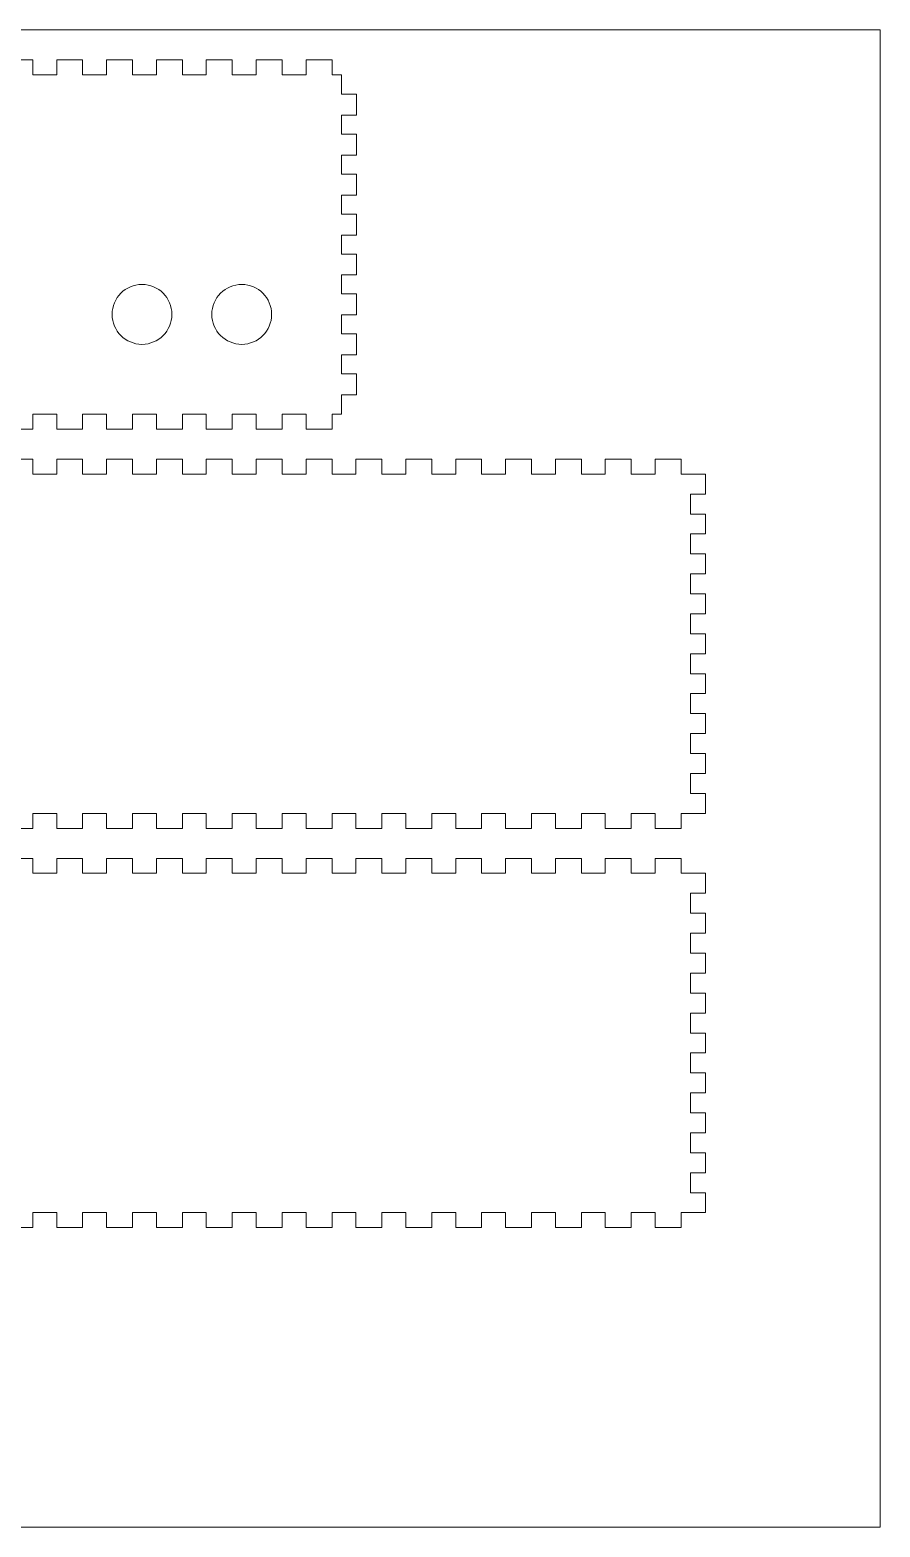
# Model space of a CAD drawing. Header units: millimetres. Extents: x 0 to 600, y 0 to 300.
# Drawn here: x 429.5 to 600, y 0 to 300 of the extents above; entities that cross this region are included whole.
import ezdxf

# ---------------------------------------------------------------- set-up
doc = ezdxf.new("R2010")
doc.units = ezdxf.units.MM
doc.layers.get('0').update_dxf_attribs({"linetype": 'CONTINUOUS', "lineweight": 0})

msp = doc.modelspace()

# ---------------------------------------------------------------- linework, layer by layer
for p, q in [((600, 300), (0, 300)), ((600, 0), (600, 300)), ((484.9, 294), (490.1, 294)), ((490.1, 291), (490.1, 294)), ((424.9, 294), (430.1, 294)), ((430.1, 294), (430.1, 291)), ((430.1, 291), (434.9, 291)), ((434.9, 291), (434.9, 294)), ((434.9, 294), (440.1, 294)), ((440.1, 294), (440.1, 291)), ((444.9, 291), (444.9, 294)), ((444.9, 294), (450.1, 294)), ((450.1, 294), (450.1, 291)), ((450.1, 291), (454.9, 291)), ((454.9, 291), (454.9, 294)), ((454.9, 294), (460.1, 294)), ((460.1, 294), (460.1, 291)), ((460.1, 291), (464.9, 291)), ((464.9, 291), (464.9, 294)), ((464.9, 294), (470.1, 294)), ((470.1, 294), (470.1, 291)), ((470.1, 291), (474.9, 291)), ((474.9, 291), (474.9, 294)), ((474.9, 294), (480.1, 294)), ((480.1, 294), (480.1, 291)), ((480.1, 291), (484.9, 291)), ((484.9, 291), (484.9, 294)), ((492, 291), (490.1, 291)), ((492, 287.1), (492, 291)), ((440.1, 291), (444.9, 291)), ((495, 287.1), (492, 287.1)), ((495, 282.9), (495, 287.1)), ((492, 279.1), (492, 282.9)), ((492, 282.9), (495, 282.9)), ((495, 279.1), (492, 279.1)), ((495, 274.9), (495, 279.1)), ((492, 271.1), (492, 274.9)), ((492, 274.9), (495, 274.9)), ((495, 271.1), (492, 271.1)), ((495, 266.9), (495, 271.1)), ((492, 263.1), (492, 266.9)), ((492, 266.9), (495, 266.9)), ((495, 263.1), (492, 263.1)), ((495, 258.9), (495, 263.1)), ((492, 255.1), (492, 258.9)), ((492, 258.9), (495, 258.9)), ((495, 255.1), (492, 255.1)), ((495, 250.9), (495, 255.1)), ((492, 247.1), (492, 250.9)), ((492, 250.9), (495, 250.9)), ((495, 247.1), (492, 247.1)), ((495, 242.9), (495, 247.1)), ((492, 239.1), (492, 242.9)), ((492, 242.9), (495, 242.9)), ((495, 239.1), (492, 239.1)), ((495, 234.9), (495, 239.1)), ((492, 231.1), (492, 234.9)), ((492, 234.9), (495, 234.9)), ((495, 231.1), (492, 231.1)), ((495, 231.1), (495, 226.9)), ((495, 226.9), (492, 226.9)), ((492, 226.9), (492, 223)), ((434.9, 223), (430.1, 223)), ((430.1, 223), (430.1, 220)), ((434.9, 220), (434.9, 223)), ((444.9, 223), (440.1, 223)), ((440.1, 223), (440.1, 220)), ((444.9, 220), (444.9, 223)), ((454.9, 223), (450.1, 223)), ((450.1, 223), (450.1, 220)), ((454.9, 220), (454.9, 223)), ((464.9, 223), (460.1, 223)), ((460.1, 223), (460.1, 220)), ((464.9, 220), (464.9, 223)), ((474.9, 223), (470.1, 223)), ((470.1, 223), (470.1, 220)), ((474.9, 220), (474.9, 223)), ((484.9, 223), (480.1, 223)), ((480.1, 223), (480.1, 220)), ((484.9, 220), (484.9, 223)), ((492, 223), (490.1, 223)), ((490.1, 223), (490.1, 220)), ((430.1, 220), (424.9, 220)), ((440.1, 220), (434.9, 220)), ((450.1, 220), (444.9, 220)), ((460.1, 220), (454.9, 220)), ((470.1, 220), (464.9, 220)), ((480.1, 220), (474.9, 220)), ((490.1, 220), (484.9, 220)), ((424.9, 214), (430.1, 214)), ((430.1, 214), (430.1, 211)), ((434.9, 211), (434.9, 214)), ((434.9, 214), (440.1, 214)), ((440.1, 214), (440.1, 211)), ((444.9, 211), (444.9, 214)), ((444.9, 214), (450.1, 214)), ((450.1, 214), (450.1, 211)), ((454.9, 211), (454.9, 214)), ((454.9, 214), (460.1, 214)), ((460.1, 214), (460.1, 211)), ((464.9, 211), (464.9, 214)), ((464.9, 214), (470.1, 214)), ((470.1, 214), (470.1, 211)), ((474.9, 211), (474.9, 214)), ((474.9, 214), (480.1, 214)), ((480.1, 214), (480.1, 211)), ((484.9, 211), (484.9, 214)), ((484.9, 214), (490.1, 214)), ((490.1, 214), (490.1, 211)), ((494.9, 211), (494.9, 214)), ((494.9, 214), (500.1, 214)), ((500.1, 214), (500.1, 211)), ((504.9, 211), (504.9, 214)), ((504.9, 214), (510.1, 214)), ((510.1, 214), (510.1, 211)), ((514.9, 211), (514.9, 214)), ((514.9, 214), (520.1, 214)), ((520.1, 214), (520.1, 211)), ((524.9, 211), (524.9, 214)), ((524.9, 214), (530.1, 214)), ((530.1, 214), (530.1, 211)), ((534.9, 211), (534.9, 214)), ((534.9, 214), (540.1, 214)), ((540.1, 214), (540.1, 211)), ((544.9, 211), (544.9, 214)), ((544.9, 214), (550.1, 214)), ((550.1, 214), (550.1, 211)), ((554.9, 211), (554.9, 214)), ((554.9, 214), (560.1, 214)), ((560.1, 214), (560.1, 211)), ((430.1, 211), (434.9, 211)), ((440.1, 211), (444.9, 211)), ((450.1, 211), (454.9, 211)), ((460.1, 211), (464.9, 211)), ((470.1, 211), (474.9, 211)), ((480.1, 211), (484.9, 211)), ((490.1, 211), (494.9, 211)), ((500.1, 211), (504.9, 211)), ((510.1, 211), (514.9, 211)), ((520.1, 211), (524.9, 211)), ((530.1, 211), (534.9, 211)), ((540.1, 211), (544.9, 211)), ((550.1, 211), (554.9, 211)), ((565, 211), (560.1, 211)), ((565, 211), (565, 207)), ((565, 207), (562, 207)), ((562, 207), (562, 203)), ((562, 203), (565, 203)), ((565, 203), (565, 199)), ((565, 199), (562, 199)), ((562, 199), (562, 195)), ((562, 195), (565, 195)), ((565, 195), (565, 191)), ((565, 191), (562, 191)), ((562, 191), (562, 187)), ((562, 187), (565, 187)), ((565, 187), (565, 183)), ((565, 183), (562, 183)), ((562, 183), (562, 179)), ((562, 179), (565, 179)), ((565, 179), (565, 175)), ((565, 175), (562, 175)), ((562, 175), (562, 171)), ((562, 171), (565, 171)), ((565, 171), (565, 167)), ((565, 167), (562, 167)), ((562, 167), (562, 163)), ((562, 163), (565, 163)), ((565, 163), (565, 159)), ((565, 159), (562, 159)), ((562, 159), (562, 155)), ((562, 155), (565, 155)), ((565, 155), (565, 151)), ((565, 151), (562, 151)), ((562, 151), (562, 147)), ((562, 147), (565, 147)), ((565, 147), (565, 143)), ((434.9, 143), (430.1, 143)), ((430.1, 143), (430.1, 140)), ((434.9, 140), (434.9, 143)), ((444.9, 143), (440.1, 143)), ((440.1, 143), (440.1, 140)), ((444.9, 140), (444.9, 143)), ((454.9, 143), (450.1, 143)), ((450.1, 143), (450.1, 140)), ((454.9, 140), (454.9, 143)), ((464.9, 143), (460.1, 143)), ((460.1, 143), (460.1, 140)), ((464.9, 140), (464.9, 143)), ((470.1, 143), (470.1, 140)), ((470.1, 143), (474.9, 143)), ((474.9, 140), (474.9, 143)), ((484.9, 143), (480.1, 143)), ((480.1, 143), (480.1, 140)), ((484.9, 140), (484.9, 143)), ((494.9, 143), (490.1, 143)), ((490.1, 143), (490.1, 140)), ((494.9, 140), (494.9, 143)), ((504.9, 143), (500.1, 143)), ((500.1, 143), (500.1, 140)), ((504.9, 140), (504.9, 143)), ((514.9, 143), (510.1, 143)), ((510.1, 143), (510.1, 140)), ((514.9, 140), (514.9, 143)), ((524.9, 143), (520.1, 143)), ((520.1, 143), (520.1, 140)), ((524.9, 140), (524.9, 143)), ((534.9, 143), (530.1, 143)), ((530.1, 143), (530.1, 140)), ((534.9, 140), (534.9, 143)), ((544.9, 143), (540.1, 143)), ((540.1, 143), (540.1, 140)), ((544.9, 140), (544.9, 143)), ((554.9, 143), (550.1, 143)), ((550.1, 143), (550.1, 140)), ((554.9, 140), (554.9, 143)), ((560.1, 143), (560.1, 140)), ((560.1, 143), (565, 143)), ((430.1, 140), (424.9, 140)), ((440.1, 140), (434.9, 140)), ((450.1, 140), (444.9, 140)), ((460.1, 140), (454.9, 140)), ((470.1, 140), (464.9, 140)), ((480.1, 140), (474.9, 140)), ((490.1, 140), (484.9, 140)), ((500.1, 140), (494.9, 140)), ((510.1, 140), (504.9, 140)), ((520.1, 140), (514.9, 140)), ((530.1, 140), (524.9, 140)), ((540.1, 140), (534.9, 140)), ((550.1, 140), (544.9, 140)), ((560.1, 140), (554.9, 140)), ((424.9, 134), (430.1, 134)), ((430.1, 134), (430.1, 131)), ((434.9, 131), (434.9, 134)), ((434.9, 134), (440.1, 134)), ((440.1, 134), (440.1, 131)), ((444.9, 131), (444.9, 134)), ((444.9, 134), (450.1, 134)), ((450.1, 134), (450.1, 131)), ((454.9, 131), (454.9, 134)), ((454.9, 134), (460.1, 134)), ((460.1, 134), (460.1, 131)), ((464.9, 131), (464.9, 134)), ((464.9, 134), (470.1, 134)), ((470.1, 134), (470.1, 131)), ((474.9, 131), (474.9, 134)), ((474.9, 134), (480.1, 134)), ((480.1, 134), (480.1, 131)), ((484.9, 131), (484.9, 134)), ((484.9, 134), (490.1, 134)), ((490.1, 134), (490.1, 131)), ((494.9, 131), (494.9, 134)), ((494.9, 134), (500.1, 134)), ((500.1, 134), (500.1, 131)), ((504.9, 131), (504.9, 134)), ((504.9, 134), (510.1, 134)), ((510.1, 134), (510.1, 131)), ((514.9, 131), (514.9, 134)), ((514.9, 134), (520.1, 134)), ((520.1, 134), (520.1, 131)), ((524.9, 131), (524.9, 134)), ((524.9, 134), (530.1, 134)), ((530.1, 134), (530.1, 131)), ((534.9, 131), (534.9, 134)), ((534.9, 134), (540.1, 134)), ((540.1, 134), (540.1, 131)), ((544.9, 131), (544.9, 134)), ((544.9, 134), (550.1, 134)), ((550.1, 134), (550.1, 131)), ((554.9, 131), (554.9, 134)), ((554.9, 134), (560.1, 134)), ((560.1, 134), (560.1, 131)), ((430.1, 131), (434.9, 131)), ((440.1, 131), (444.9, 131)), ((450.1, 131), (454.9, 131)), ((460.1, 131), (464.9, 131)), ((470.1, 131), (474.9, 131)), ((480.1, 131), (484.9, 131)), ((490.1, 131), (494.9, 131)), ((500.1, 131), (504.9, 131)), ((510.1, 131), (514.9, 131)), ((520.1, 131), (524.9, 131)), ((530.1, 131), (534.9, 131)), ((540.1, 131), (544.9, 131)), ((550.1, 131), (554.9, 131)), ((565, 131), (560.1, 131)), ((565, 131), (565, 127)), ((565, 127), (562, 127)), ((562, 127), (562, 123)), ((562, 123), (565, 123)), ((565, 123), (565, 119)), ((565, 119), (562, 119)), ((562, 119), (562, 115)), ((562, 115), (565, 115)), ((565, 115), (565, 111)), ((565, 111), (562, 111)), ((562, 111), (562, 107)), ((562, 107), (565, 107)), ((565, 107), (565, 103)), ((565, 103), (562, 103)), ((562, 103), (562, 99)), ((562, 99), (565, 99)), ((565, 99), (565, 95)), ((565, 95), (562, 95)), ((562, 95), (562, 91)), ((562, 91), (565, 91)), ((565, 91), (565, 87)), ((565, 87), (562, 87)), ((562, 87), (562, 83)), ((562, 83), (565, 83)), ((565, 83), (565, 79)), ((565, 79), (562, 79)), ((562, 79), (562, 75)), ((562, 75), (565, 75)), ((565, 75), (565, 71)), ((565, 71), (562, 71)), ((562, 71), (562, 67)), ((562, 67), (565, 67)), ((565, 67), (565, 63)), ((434.9, 63), (430.1, 63)), ((430.1, 63), (430.1, 60)), ((444.9, 63), (440.1, 63)), ((440.1, 63), (440.1, 60)), ((464.9, 63), (460.1, 63)), ((460.1, 63), (460.1, 60)), ((484.9, 63), (480.1, 63)), ((480.1, 63), (480.1, 60)), ((494.9, 63), (490.1, 63)), ((490.1, 63), (490.1, 60)), ((494.9, 60), (494.9, 63)), ((504.9, 63), (500.1, 63)), ((500.1, 63), (500.1, 60)), ((504.9, 60), (504.9, 63)), ((514.9, 63), (510.1, 63)), ((510.1, 63), (510.1, 60)), ((514.9, 60), (514.9, 63)), ((524.9, 63), (520.1, 63)), ((524.9, 60), (524.9, 63)), ((534.9, 63), (530.1, 63)), ((534.9, 60), (534.9, 63)), ((544.9, 63), (540.1, 63)), ((540.1, 63), (540.1, 60)), ((544.9, 60), (544.9, 63)), ((554.9, 63), (550.1, 63)), ((554.9, 60), (554.9, 63)), ((560.1, 63), (565, 63)), ((430.1, 60), (424.9, 60)), ((434.9, 60), (434.9, 63)), ((440.1, 60), (434.9, 60)), ((444.9, 60), (444.9, 63)), ((450.1, 60), (444.9, 60)), ((454.9, 63), (450.1, 63)), ((450.1, 63), (450.1, 60)), ((454.9, 60), (454.9, 63)), ((460.1, 60), (454.9, 60)), ((464.9, 60), (464.9, 63)), ((470.1, 60), (464.9, 60)), ((470.1, 63), (470.1, 60)), ((470.1, 63), (474.9, 63)), ((474.9, 60), (474.9, 63)), ((480.1, 60), (474.9, 60)), ((484.9, 60), (484.9, 63)), ((490.1, 60), (484.9, 60)), ((520.1, 60), (514.9, 60)), ((520.1, 63), (520.1, 60)), ((530.1, 60), (524.9, 60)), ((530.1, 63), (530.1, 60)), ((550.1, 60), (544.9, 60)), ((550.1, 63), (550.1, 60)), ((560.1, 63), (560.1, 60)), ((500.1, 60), (494.9, 60)), ((510.1, 60), (504.9, 60)), ((540.1, 60), (534.9, 60)), ((560.1, 60), (554.9, 60)), ((0, 0), (600, 0))]:
    msp.add_line(p, q)
for centre in [(452, 243), (472, 243)]:
    msp.add_circle(centre, 6)

doc.saveas('drawing.dxf')
